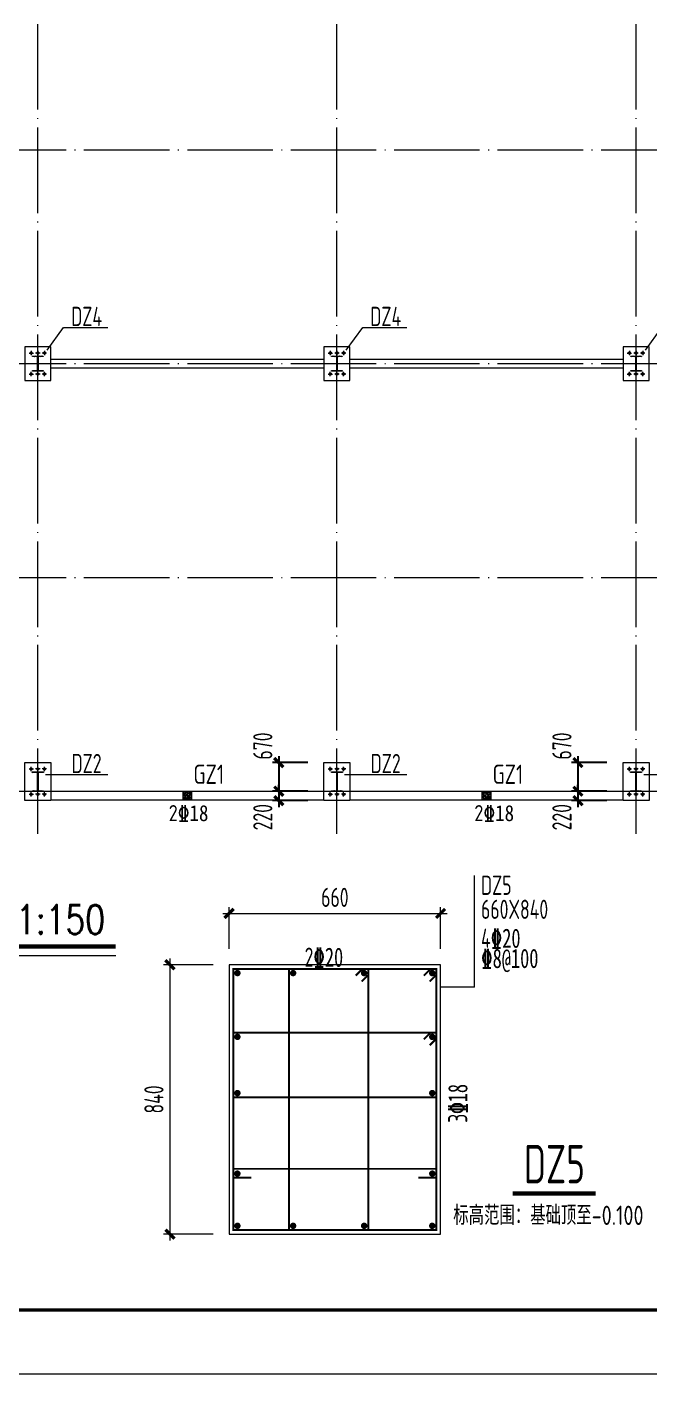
# Model space of a CAD drawing. Header units: millimetres. Extents: x 19781 to 898973, y -947928 to -267362.
# Drawn here: x 228487 to 243047, y -384690 to -353190 of the extents above; entities that cross this region are included whole.
import ezdxf
from ezdxf.enums import TextEntityAlignment as Align

# ---------------------------------------------------------------- set-up
doc = ezdxf.new("R2010")
doc.units = ezdxf.units.MM
doc.header["$LTSCALE"] = 100
doc.linetypes.add('CENTERX2', pattern=[101.599999, 63.5, -12.7, 12.7, -12.7])
doc.linetypes.add('DOTE', pattern=[2.42, 2, -0.2, 0.02, -0.2])
doc.layers.get('0').update_dxf_attribs({"lineweight": 18})
for name, color, linetype, lineweight in [('10', 7, 'Continuous', 18), ('1000', 2, 'Continuous', 18), ('11000', 4, 'Continuous', 18), ('14', 2, 'Continuous', 18), ('BORDER', 7, 'Continuous', 18), ('DIM', 3, 'Continuous', 18), ('DIM_SYMB', 3, 'Continuous', 18), ('DOTE', 1, 'DOTE', 18), ('HATCH', 254, 'Continuous', 18), ('HIDE_BEAMDIMMASS', 2, 'Continuous', 18), ('REIN', 1, 'Continuous', 18), ('S_BEAM', 4, 'Continuous', 18), ('S_BEAMDIMLOCAL', 7, 'Continuous', 18), ('TEXT', 7, 'Continuous', 18), ('图名下划线', 7, 'Continuous', 18), ('数字', 3, 'Continuous', 20), ('柱', 2, 'Continuous', 18), ('楼板负筋文字', 7, 'Continuous', 18), ('轴线', 1, 'CENTERX2', 13), ('钢柱', 4, 'Continuous', 20)]:
    doc.layers.add(name, color=color, linetype=linetype, lineweight=lineweight)
doc.styles.add('hztxt', font='txt.shx', dxfattribs={"width": 0.7, "bigfont": 'hztxt.shx'})
doc.styles.get("Standard").update_dxf_attribs({"font": 'tssdeng.shx', "bigfont": 'hztxt.shx'})
doc.styles.add('TSSD_REIN', font='tssdeng.shx', dxfattribs={"width": 0.7, "bigfont": 'hztxt.shx'})
doc.dimstyles.new('TSSD_100_100', dxfattribs={"dimtxt": 300, "dimasz": 100, "dimexe": 100, "dimexo": 250, "dimgap": 100, "dimtad": 1, "dimdec": 0, "dimzin": 0, "dimdsep": 46, "dimtxsty": 'TSSD_REIN', "dimblk": 'ARCHTICK', "dimcen": 0, "dimdle": 100, "dimclrt": 7, "dimadec": 0, "dimazin": 0, "dimtfac": 1, "dimtdec": 0, "dimtix": 1, "dimtmove": 2, "dimatfit": 3, "dimfxl": 1, "dimtolj": 1, "dimtzin": 0, "dimarcsym": 0})
pattern_1 = [(315, (0, 0), (7.07106781, 7.07106781), []), (315, (0, -2.5), (7.07106781, 7.07106781), [])]
pattern_2 = [(50, (0, 0), (-18.634971, 69.5466595), [7.5, -82.5]), (355, (0, 0), (26.726018, 71.667073), [6, -66]), (100.4514, (5.98, -0.52), (-78.641672, 43.766279), [6.374019, -70.114211]), (46.1842, (0, 20), (-20.948094, 105.948937), [11.25, -123.75]), (96.6356, (8.89, 18.62), (-113.332098, 73.354178), [9.56103, -105.1713]), (351.1842, (0, 20), (93.466195, 97.41186), [9, -99]), (21, (10, 15), (17.4183765, 69.861292), [7.5, -82.5]), (326, (10, 15), (58.119989, 49.724404), [6, -66]), (71.4514, (14.974, 11.645), (-47.563243, 76.40509), [6.374019, -70.114211]), (37.5, (0, 0), (1.2159855, 33.2893854), [0.01, -65.2, 0.01, -67, 0.01, -66.25]), (7.5, (0, 0), (26.3069537, 39.4411712), [0.01, -38.2, 0.01, -63.7, 0.01, -25.25]), (327.5, (-22.3, 0), (53.3822436, -2.2554872), [0.01, -25, 0.01, -78, 0.01, -103.5]), (317.5, (-32.3, 0), (58.318617, 10.010498), [0.01, -32.5, 0.01, -51.8, 0.01, -73.5]), (45, (0, 0), (-35.355339, 35.355339), [])]

# ---------------------------------------------------------------- blocks, each defined once
blk = doc.blocks.new('_ArchTick_0')
at = {"color": 0, "linetype": 'ByBlock'}
blk.add_lwpolyline([(-0.71, -0.71, 0.5, 0.5, 0), (0.71, 0.71, 0.5, 0.5, 0)], format="xyseb", dxfattribs=at)
blk = doc.blocks.new('*X982')
at = {"layer": 'DIM', "color": 0, "lineweight": -2, "ltscale": 100, "transparency": 16777216}
for p, q in [((235062, -370392), (234232, -370392)), ((234382, -370242), (234382, -371212)), ((235062, -371062), (234232, -371062))]:
    blk.add_line(p, q, dxfattribs=at)
at = {"layer": 'DIM', "color": 0, "lineweight": -2, "ltscale": 100, "transparency": 16777216, "xscale": 150, "yscale": 150, "zscale": 150}
for p, rotation in [((234382, -370392), 90), ((234382, -371062), 270)]:
    blk.add_blockref('_ArchTick_0', p, dxfattribs=dict(at, rotation=rotation))
at = {"layer": 'DIM', "color": 7, "ltscale": 100, "transparency": 16777216, "insert": (234007, -370005), "char_height": 450, "width": 2385, "attachment_point": 5, "rotation": 90, "style": 'TSSD_REIN'}
blk.add_mtext('670', dxfattribs=at)
blk = doc.blocks.new('_ARCHTICK')
at = {"color": 0, "linetype": 'ByBlock', "const_width": 0.5}
blk.add_lwpolyline([(-0.5, -0.5), (0.5, 0.5)], dxfattribs=at)
blk = doc.blocks.new('*X983')
at = {"layer": 'DIM', "color": 0, "lineweight": -2, "ltscale": 100, "transparency": 16777216}
for p, q in [((235062, -371062), (234232, -371062)), ((234382, -371062), (234382, -370912)), ((234382, -371062), (234382, -371282)), ((235062, -371282), (234232, -371282)), ((234382, -371282), (234382, -371432))]:
    blk.add_line(p, q, dxfattribs=at)
at = {"layer": 'DIM', "color": 0, "lineweight": -2, "ltscale": 100, "transparency": 16777216, "xscale": 150, "yscale": 150, "zscale": 150}
for p, rotation in [((234382, -371062), 270), ((234382, -371282), 90)]:
    blk.add_blockref('_ArchTick_0', p, dxfattribs=dict(at, rotation=rotation))
at = {"layer": 'DIM', "color": 7, "ltscale": 100, "transparency": 16777216, "insert": (234007, -371669), "char_height": 450, "width": 2430, "attachment_point": 5, "rotation": 90, "style": 'TSSD_REIN'}
blk.add_mtext('220', dxfattribs=at)
blk = doc.blocks.new('*X986')
at = {"layer": 'DIM', "color": 0, "lineweight": -2, "ltscale": 100, "transparency": 16777216}
for p, q in [((242062, -370392), (241232, -370392)), ((241382, -370242), (241382, -371212)), ((242062, -371062), (241232, -371062))]:
    blk.add_line(p, q, dxfattribs=at)
at = {"layer": 'DIM', "color": 0, "lineweight": -2, "ltscale": 100, "transparency": 16777216, "xscale": 150, "yscale": 150, "zscale": 150}
for p, rotation in [((241382, -370392), 90), ((241382, -371062), 270)]:
    blk.add_blockref('_ArchTick_0', p, dxfattribs=dict(at, rotation=rotation))
at = {"layer": 'DIM', "color": 7, "ltscale": 100, "transparency": 16777216, "insert": (241007, -370005), "char_height": 450, "width": 2385, "attachment_point": 5, "rotation": 90, "style": 'TSSD_REIN'}
blk.add_mtext('670', dxfattribs=at)
blk = doc.blocks.new('*X987')
at = {"layer": 'DIM', "color": 0, "lineweight": -2, "ltscale": 100, "transparency": 16777216}
for p, q in [((242062, -371062), (241232, -371062)), ((241382, -371062), (241382, -370912)), ((241382, -371062), (241382, -371282)), ((242062, -371282), (241232, -371282)), ((241382, -371282), (241382, -371432))]:
    blk.add_line(p, q, dxfattribs=at)
at = {"layer": 'DIM', "color": 0, "lineweight": -2, "ltscale": 100, "transparency": 16777216, "xscale": 150, "yscale": 150, "zscale": 150}
for p, rotation in [((241382, -371062), 270), ((241382, -371282), 90)]:
    blk.add_blockref('_ArchTick_0', p, dxfattribs=dict(at, rotation=rotation))
at = {"layer": 'DIM', "color": 7, "ltscale": 100, "transparency": 16777216, "insert": (241007, -371669), "char_height": 450, "width": 2430, "attachment_point": 5, "rotation": 90, "style": 'TSSD_REIN'}
blk.add_mtext('220', dxfattribs=at)
blk = doc.blocks.new('*X1397')
at = {"layer": 'DIM', "color": 0, "lineweight": -2, "ltscale": 100, "transparency": 16777216}
for p, q in [((1038, 5940), (265, 5940)), ((365, 6040), (365, 1640)), ((1038, 1740), (265, 1740))]:
    blk.add_line(p, q, dxfattribs=at)
at = {"layer": 'DIM', "color": 0, "lineweight": -2, "ltscale": 100, "transparency": 16777216, "xscale": 100, "yscale": 100, "zscale": 100}
for p, rotation in [((365, 5940), 90), ((365, 1740), 270)]:
    blk.add_blockref('_ArchTick_0', p, dxfattribs=dict(at, rotation=rotation))
at = {"layer": 'DIM', "color": 7, "ltscale": 100, "transparency": 16777216, "insert": (115, 3840), "char_height": 300, "width": 1620, "attachment_point": 5, "rotation": 90, "style": 'TSSD_REIN'}
blk.add_mtext('840', dxfattribs=at)
blk = doc.blocks.new('*X1398')
at = {"layer": 'DIM', "color": 0, "lineweight": -2, "ltscale": 100, "transparency": 16777216}
for p, q in [((1188, 6740), (4688, 6740)), ((1288, 6190), (1288, 6840)), ((4588, 6190), (4588, 6840))]:
    blk.add_line(p, q, dxfattribs=at)
at = {"layer": 'DIM', "color": 0, "lineweight": -2, "ltscale": 100, "transparency": 16777216, "xscale": 100, "yscale": 100, "zscale": 100, "rotation": 180}
blk.add_blockref('_ArchTick_0', (1288, 6740), dxfattribs=at)
at = {"layer": 'DIM', "color": 0, "lineweight": -2, "ltscale": 100, "transparency": 16777216, "xscale": 100, "yscale": 100, "zscale": 100}
blk.add_blockref('_ArchTick_0', (4588, 6740), dxfattribs=at)
at = {"layer": 'DIM', "color": 7, "ltscale": 100, "transparency": 16777216, "insert": (2938, 6990), "char_height": 300, "width": 1590, "attachment_point": 5, "style": 'TSSD_REIN'}
blk.add_mtext('660', dxfattribs=at)
blk = doc.blocks.new('A$C5EE91D2E')
at = {"layer": '1000', "ltscale": 100}
blk.add_lwpolyline([(4587.9, 5940), (1287.9, 5940), (1287.9, 1740), (4587.9, 1740)], close=True, dxfattribs=at)
at = {"layer": 'REIN', "ltscale": 100}
for points in [[(4522.9, 5875, 30, 30, 0), (1352.9, 5875, 30, 30, 0), (1352.9, 1805, 30, 30, 0), (4522.9, 1805, 30, 30, 0)], [(3459.9, 5875, 30, 30, 0), (2221.9, 5875, 30, 30, 0), (2221.9, 1805, 30, 30, 0), (3459.9, 1805, 30, 30, 0)], [(1392.9, 5810, 50, 50, 1), (1442.9, 5810, 50, 50, 1)], [(2261.9, 5810, 50, 50, 1), (2311.9, 5810, 50, 50, 1)], [(3369.9, 5810, 50, 50, 1), (3419.9, 5810, 50, 50, 1)], [(4432.9, 5810, 50, 50, 1), (4482.9, 5810, 50, 50, 1)], [(4522.9, 4881, 30, 30, 0), (1352.9, 4881, 30, 30, 0), (1352.9, 3874, 30, 30, 0), (4522.9, 3874, 30, 30, 0)], [(1392.9, 4816, 50, 50, 1), (1442.9, 4816, 50, 50, 1)], [(4432.9, 4816, 50, 50, 1), (4482.9, 4816, 50, 50, 1)], [(1392.9, 3939, 50, 50, 1), (1442.9, 3939, 50, 50, 1)], [(4432.9, 3939, 50, 50, 1), (4482.9, 3939, 50, 50, 1)], [(1392.9, 2684, 50, 50, 1), (1442.9, 2684, 50, 50, 1)], [(4432.9, 2684, 50, 50, 1), (4482.9, 2684, 50, 50, 1)], [(1392.9, 1870, 50, 50, 1), (1442.9, 1870, 50, 50, 1)], [(2261.9, 1870, 50, 50, 1), (2311.9, 1870, 50, 50, 1)], [(3369.9, 1870, 50, 50, 1), (3419.9, 1870, 50, 50, 1)], [(4432.9, 1870, 50, 50, 1), (4482.9, 1870, 50, 50, 1)]]:
    blk.add_lwpolyline(points, format="xyseb", close=True, dxfattribs=at)
for points in [[(3264.1, 5771.1, 30, 30, 0), (3368.1, 5875, 30, 30, 0)], [(4327.1, 5771.1, 30, 30, 0), (4431.1, 5875, 30, 30, 0)], [(3459.9, 5783.1, 30, 30, 0), (3356.1, 5679.2, 30, 30, 0)], [(4522.9, 5783.1, 30, 30, 0), (4419.1, 5679.2, 30, 30, 0)], [(4327.1, 4777.1, 30, 30, 0), (4431.1, 4881, 30, 30, 0)], [(4522.9, 4789.1, 30, 30, 0), (4419.1, 4685.2, 30, 30, 0)], [(1352.9, 2758, 30, 30, 0), (4522.9, 2758, 30, 30, 0)], [(1352.9, 2619, 30, 30, 0), (1636.9, 2619, 30, 30, 0)], [(4522.9, 2619, 30, 30, 0), (4238.9, 2619, 30, 30, 0)]]:
    blk.add_lwpolyline(points, format="xyseb", dxfattribs=at)
at = {"layer": 'TEXT', "lineweight": 9}
for q in [(5118.9, 7329), (4587.9, 5589)]:
    blk.add_line((5118.9, 5589), q, dxfattribs=at)
at = {"layer": '图名下划线'}
blk.add_lwpolyline([(5711.9, 2375.1, 70.1, 70.1, 0), (7007.9, 2375.1, 70.1, 70.1, 0)], format="xyseb", dxfattribs=at)
at = {"layer": 'TEXT', "lineweight": 9, "style": 'TSSD_REIN'}
for s, width, p in [('DZ5', 0.7, (5218.9, 7029)), ('660X840', 0.7, (5218.9, 6654)), ('标高范围：基础顶至-0.100', 0.8, (4785.5, 1884))]:
    blk.add_text(s, height=300, dxfattribs=dict(at, width=width)).set_placement(p)
at = {"layer": 'TEXT', "lineweight": 9, "char_height": 300, "attachment_point": 7, "style": 'TSSD_REIN'}
for s, insert, width in [('4{\\fsimsun|b0|i0|c0|p253;\x8420}', (5218.9, 6199), 831.5), ('2{\\fsimsun|b0|i0|c0|p253;\x8420}', (2465.9, 5903), 831.5), ('{\\fsimsun|b0|i0|c0|p253;\x848@100}', (5220.1, 5824), 1369.75)]:
    blk.add_mtext(s, dxfattribs=dict(at, insert=insert, width=width))
at = {"layer": 'TEXT', "lineweight": 9, "insert": (5009.9, 3475), "char_height": 300, "width": 741.5, "attachment_point": 7, "rotation": 90, "style": 'TSSD_REIN'}
blk.add_mtext('3{\\fsimsun|b0|i0|c0|p253;\x8418}', dxfattribs=at)
at = {"layer": '楼板负筋文字', "style": 'TSSD_REIN', "width": 0.7}
blk.add_text('DZ5', height=600, dxfattribs=at).set_placement((5886.6, 2532.3))
at = {"layer": 'DIM', "ltscale": 100}
dim = blk.add_linear_dim(base=(4587.9, 6740), p1=(1287.9, 5940), p2=(4587.9, 5940), text='660', dimstyle='TSSD_100_100', override={"dimsah": 1}, dxfattribs=at)
dim.commit()
dim.dimension.update_dxf_attribs({"geometry": '*X1398', "text_midpoint": (2937.9, 6990)})
dim = blk.add_linear_dim(base=(365.4, 1740), p1=(1287.9, 5940), p2=(1287.9, 1740), angle=270, text='840', dimstyle='TSSD_100_100', override={"dimsah": 1}, dxfattribs=at)
dim.commit()
dim.dimension.update_dxf_attribs({"geometry": '*X1397', "text_midpoint": (115.4, 3840)})

msp = doc.modelspace()

# ---------------------------------------------------------------- hatches: boundary and pattern name
h = msp.add_hatch(color=256)
edge = h.paths.add_edge_path(flags=0)
edge.add_arc((228587, -360817), 26, 0, 360)
h = msp.add_hatch(color=256)
edge = h.paths.add_edge_path(flags=0)
edge.add_arc((228742, -360817), 26, 0, 360)
h = msp.add_hatch(color=256)
edge = h.paths.add_edge_path(flags=0)
edge.add_arc((228897, -360817), 26, 0, 360)
h = msp.add_hatch(color=256)
edge = h.paths.add_edge_path(flags=0)
edge.add_arc((235587, -360817), 26, 0, 360)
h = msp.add_hatch(color=256)
edge = h.paths.add_edge_path(flags=0)
edge.add_arc((235742, -360817), 26, 0, 360)
h = msp.add_hatch(color=256)
edge = h.paths.add_edge_path(flags=0)
edge.add_arc((235897, -360817), 26, 0, 360)
h = msp.add_hatch(color=256)
edge = h.paths.add_edge_path(flags=0)
edge.add_arc((242587, -360817), 26, 0, 360)
h = msp.add_hatch(color=256)
edge = h.paths.add_edge_path(flags=0)
edge.add_arc((242742, -360817), 26, 0, 360)
h = msp.add_hatch(color=256)
edge = h.paths.add_edge_path(flags=0)
edge.add_arc((242897, -360817), 26, 0, 360)
h = msp.add_hatch(color=256)
edge = h.paths.add_edge_path(flags=0)
edge.add_arc((228587, -361307), 26, 0, 360)
h = msp.add_hatch(color=256)
edge = h.paths.add_edge_path(flags=0)
edge.add_arc((228742, -361307), 26, 0, 360)
h = msp.add_hatch(color=256)
edge = h.paths.add_edge_path(flags=0)
edge.add_arc((228897, -361307), 26, 0, 360)
h = msp.add_hatch(color=256)
edge = h.paths.add_edge_path(flags=0)
edge.add_arc((235587, -361307), 26, 0, 360)
h = msp.add_hatch(color=256)
edge = h.paths.add_edge_path(flags=0)
edge.add_arc((235742, -361307), 26, 0, 360)
h = msp.add_hatch(color=256)
edge = h.paths.add_edge_path(flags=0)
edge.add_arc((235897, -361307), 26, 0, 360)
h = msp.add_hatch(color=256)
edge = h.paths.add_edge_path(flags=0)
edge.add_arc((242587, -361307), 26, 0, 360)
h = msp.add_hatch(color=256)
edge = h.paths.add_edge_path(flags=0)
edge.add_arc((242742, -361307), 26, 0, 360)
h = msp.add_hatch(color=256)
edge = h.paths.add_edge_path(flags=0)
edge.add_arc((242897, -361307), 26, 0, 360)
h = msp.add_hatch(color=256)
edge = h.paths.add_edge_path(flags=0)
edge.add_arc((228587, -370542), 26, 0, 360)
h = msp.add_hatch(color=256)
edge = h.paths.add_edge_path(flags=0)
edge.add_arc((228742, -370542), 26, 0, 360)
h = msp.add_hatch(color=256)
edge = h.paths.add_edge_path(flags=0)
edge.add_arc((228897, -370542), 26, 0, 360)
h = msp.add_hatch(color=256)
edge = h.paths.add_edge_path(flags=0)
edge.add_arc((235587, -370542), 26, 0, 360)
h = msp.add_hatch(color=256)
edge = h.paths.add_edge_path(flags=0)
edge.add_arc((235742, -370542), 26, 0, 360)
h = msp.add_hatch(color=256)
edge = h.paths.add_edge_path(flags=0)
edge.add_arc((235897, -370542), 26, 0, 360)
h = msp.add_hatch(color=256)
edge = h.paths.add_edge_path(flags=0)
edge.add_arc((242587, -370542), 26, 0, 360)
h = msp.add_hatch(color=256)
edge = h.paths.add_edge_path(flags=0)
edge.add_arc((242742, -370542), 26, 0, 360)
h = msp.add_hatch(color=256)
edge = h.paths.add_edge_path(flags=0)
edge.add_arc((242897, -370542), 26, 0, 360)
h = msp.add_hatch(color=256)
edge = h.paths.add_edge_path(flags=0)
edge.add_arc((228587, -371132), 26, 0, 360)
h = msp.add_hatch(color=256)
edge = h.paths.add_edge_path(flags=0)
edge.add_arc((228742, -371132), 26, 0, 360)
h = msp.add_hatch(color=256)
edge = h.paths.add_edge_path(flags=0)
edge.add_arc((228897, -371132), 26, 0, 360)
h = msp.add_hatch(color=256)
edge = h.paths.add_edge_path(flags=0)
edge.add_arc((235587, -371132), 26, 0, 360)
h = msp.add_hatch(color=256)
edge = h.paths.add_edge_path(flags=0)
edge.add_arc((235742, -371132), 26, 0, 360)
h = msp.add_hatch(color=256)
edge = h.paths.add_edge_path(flags=0)
edge.add_arc((235897, -371132), 26, 0, 360)
h = msp.add_hatch(color=256)
edge = h.paths.add_edge_path(flags=0)
edge.add_arc((242587, -371132), 26, 0, 360)
h = msp.add_hatch(color=256)
edge = h.paths.add_edge_path(flags=0)
edge.add_arc((242742, -371132), 26, 0, 360)
h = msp.add_hatch(color=256)
edge = h.paths.add_edge_path(flags=0)
edge.add_arc((242897, -371132), 26, 0, 360)
at = {"layer": '10', "ltscale": 100}
h = msp.add_hatch(dxfattribs=at)
h.set_pattern_fill('金属', color=256, style=0, pattern_type=0)
h.set_pattern_definition(pattern_1)
h.paths.add_polyline_path([(228746, -361227), (228867, -361227), (228867, -361237), (228617, -361237), (228617, -361227), (228738, -361227), (228738, -360897), (228617, -360897), (228617, -360887), (228867, -360887), (228867, -360897), (228746, -360897)], flags=0)
h = msp.add_hatch(dxfattribs=at)
h.set_pattern_fill('金属', color=256, style=0, pattern_type=0)
h.set_pattern_definition(pattern_1)
h.paths.add_polyline_path([(235746, -361227), (235867, -361227), (235867, -361237), (235617, -361237), (235617, -361227), (235738, -361227), (235738, -360897), (235617, -360897), (235617, -360887), (235867, -360887), (235867, -360897), (235746, -360897)], flags=0)
h = msp.add_hatch(dxfattribs=at)
h.set_pattern_fill('金属', color=256, style=0, pattern_type=0)
h.set_pattern_definition(pattern_1)
h.paths.add_polyline_path([(242746, -361227), (242867, -361227), (242867, -361237), (242617, -361237), (242617, -361227), (242738, -361227), (242738, -360897), (242617, -360897), (242617, -360887), (242867, -360887), (242867, -360897), (242746, -360897)], flags=0)
h = msp.add_hatch(dxfattribs=at)
h.set_pattern_fill('金属', color=256, style=0, pattern_type=0)
h.set_pattern_definition(pattern_1)
h.paths.add_polyline_path([(228746, -371050), (228872, -371050), (228872, -371062), (228612, -371062), (228612, -371050), (228738, -371050), (228738, -370624), (228612, -370624), (228612, -370612), (228872, -370612), (228872, -370624), (228746, -370624)], flags=0)
h = msp.add_hatch(dxfattribs=at)
h.set_pattern_fill('金属', color=256, style=0, pattern_type=0)
h.set_pattern_definition(pattern_1)
h.paths.add_polyline_path([(235746, -371050), (235872, -371050), (235872, -371062), (235612, -371062), (235612, -371050), (235738, -371050), (235738, -370624), (235612, -370624), (235612, -370612), (235872, -370612), (235872, -370624), (235746, -370624)], flags=0)
h = msp.add_hatch(dxfattribs=at)
h.set_pattern_fill('金属', color=256, style=0, pattern_type=0)
h.set_pattern_definition(pattern_1)
h.paths.add_polyline_path([(242746, -371050), (242872, -371050), (242872, -371062), (242612, -371062), (242612, -371050), (242738, -371050), (242738, -370624), (242612, -370624), (242612, -370612), (242872, -370612), (242872, -370624), (242746, -370624)], flags=0)
at = {"layer": 'HATCH', "ltscale": 100}
h = msp.add_hatch(dxfattribs=at)
h.set_pattern_fill('ARMORED', color=256, style=0, pattern_type=0)
h.set_pattern_definition(pattern_2)
h.paths.add_polyline_path([(232342, -371062), (232342, -371262), (232142, -371262), (232142, -371062)], flags=0)
h = msp.add_hatch(dxfattribs=at)
h.set_pattern_fill('ARMORED', color=256, style=0, pattern_type=0)
h.set_pattern_definition(pattern_2)
h.paths.add_polyline_path([(239342, -371062), (239342, -371262), (239142, -371262), (239142, -371062)], flags=0)

# ---------------------------------------------------------------- linework, layer by layer
at = {"layer": '1000', "ltscale": 100}
for points in [[(228437, -360667), (228437, -361457), (229047, -361457), (229047, -360667)], [(235437, -360667), (235437, -361457), (236047, -361457), (236047, -360667)], [(242437, -360667), (242437, -361457), (243047, -361457), (243047, -360667)], [(229047, -371282), (228437, -371282), (228437, -370392), (229047, -370392)], [(236047, -371282), (235437, -371282), (235437, -370392), (236047, -370392)], [(243047, -371282), (242437, -371282), (242437, -370392), (243047, -370392)]]:
    msp.add_lwpolyline(points, close=True, dxfattribs=at)
at = {"layer": '11000'}
for centre in [(228587, -360817), (228742, -360817), (228897, -360817), (235587, -360817), (235742, -360817), (235897, -360817), (242587, -360817), (242742, -360817), (242897, -360817), (228587, -361307), (228742, -361307), (228897, -361307), (235587, -361307), (235742, -361307), (235897, -361307), (242587, -361307), (242742, -361307), (242897, -361307), (228587, -370542), (228742, -370542), (228897, -370542), (235587, -370542), (235742, -370542), (235897, -370542), (242587, -370542), (242742, -370542), (242897, -370542), (228587, -371132), (228742, -371132), (228897, -371132), (235587, -371132), (235742, -371132), (235897, -371132), (242587, -371132), (242742, -371132), (242897, -371132)]:
    msp.add_circle(centre, 26, dxfattribs=at)
at = {"layer": 'BORDER'}
msp.add_lwpolyline([(157416.79, -384690.47), (157416.79, -321690.47), (291066.79, -321690.47), (291066.79, -384690.47)], close=True, dxfattribs=at)
msp.add_lwpolyline([(161166.79, -383190.47, 75, 75, 0), (161166.79, -323190.47, 75, 75, 0), (289566.79, -323190.47, 75, 75, 0), (289566.79, -383190.47, 75, 75, 0)], format="xyseb", close=True, dxfattribs=at)
at = {"layer": 'DIM_SYMB'}
msp.add_lwpolyline([(211680.02, -374691.34, 105, 105, 0), (230566.29, -374691.34, 105, 105, 0)], format="xyseb", dxfattribs=at)
msp.add_lwpolyline([(211680.02, -374901.34), (230566.29, -374901.34)], dxfattribs=at)
at = {"layer": 'DOTE', "linetype": 'DOTE', "ltscale": 10}
for p, q in [((228742, -372062), (228742, -330062)), ((235742, -372062), (235742, -330062)), ((242742, -372062), (242742, -330062)), ((171742, -356062), (271742, -356062)), ((171742, -361062), (271742, -361062)), ((171742, -366062), (271742, -366062)), ((171742, -371062), (271742, -371062))]:
    msp.add_line(p, q, dxfattribs=at)
at = {"layer": 'S_BEAM'}
for p, q in [((229047.01, -360962), (235437.01, -360962)), ((236047.01, -360962), (242437.01, -360962)), ((229047.01, -361162), (235437.01, -361162)), ((236047.01, -361162), (242437.01, -361162)), ((229047.01, -371062), (235437.01, -371062)), ((236047.01, -371062), (242437.01, -371062)), ((229047.01, -371262), (235437.01, -371262)), ((236047.01, -371262), (242437.01, -371262))]:
    msp.add_line(p, q, dxfattribs=at)
at = {"layer": '数字', "ltscale": 100}
for p, q in [((228960, -360746), (229344.43, -360216.58)), ((229344.43, -360216.58), (230380, -360216.58)), ((235960, -360746), (236344.43, -360216.58)), ((236344.43, -360216.58), (237380, -360216.58)), ((242960, -360746), (243344.43, -360216.58)), ((228922.43, -370670.58), (230378, -370670.58)), ((235922.43, -370670.58), (237378, -370670.58)), ((242922.43, -370670.58), (244378, -370670.58))]:
    msp.add_line(p, q, dxfattribs=at)
at = {"layer": '柱'}
for points in [[(232342, -371062), (232342, -371262), (232142, -371262), (232142, -371062)], [(239342, -371062), (239342, -371262), (239142, -371262), (239142, -371062)]]:
    msp.add_lwpolyline(points, close=True, dxfattribs=at)
at = {"layer": '轴线'}
for p, q in [((228536, -360817), (228638, -360817)), ((228587, -360766), (228587, -360868)), ((228793, -360817), (228691, -360817)), ((228742, -360766), (228742, -360868)), ((228948, -360817), (228846, -360817)), ((228897, -360766), (228897, -360868)), ((235536, -360817), (235638, -360817)), ((235587, -360766), (235587, -360868)), ((235793, -360817), (235691, -360817)), ((235742, -360766), (235742, -360868)), ((235948, -360817), (235846, -360817)), ((235897, -360766), (235897, -360868)), ((242536, -360817), (242638, -360817)), ((242587, -360766), (242587, -360868)), ((242793, -360817), (242691, -360817)), ((242742, -360766), (242742, -360868)), ((242948, -360817), (242846, -360817)), ((242897, -360766), (242897, -360868)), ((228587, -361358), (228587, -361256)), ((228742, -361358), (228742, -361256)), ((228897, -361358), (228897, -361256)), ((235587, -361358), (235587, -361256)), ((235742, -361358), (235742, -361256)), ((235897, -361358), (235897, -361256)), ((242587, -361358), (242587, -361256)), ((242742, -361358), (242742, -361256)), ((242897, -361358), (242897, -361256)), ((228536, -361307), (228638, -361307)), ((228793, -361307), (228691, -361307)), ((228948, -361307), (228846, -361307)), ((235536, -361307), (235638, -361307)), ((235793, -361307), (235691, -361307)), ((235948, -361307), (235846, -361307)), ((242536, -361307), (242638, -361307)), ((242793, -361307), (242691, -361307)), ((242948, -361307), (242846, -361307)), ((228536, -370542), (228638, -370542)), ((228587, -370593), (228587, -370491)), ((228793, -370542), (228691, -370542)), ((228742, -370593), (228742, -370491)), ((228948, -370542), (228846, -370542)), ((228897, -370593), (228897, -370491)), ((235536, -370542), (235638, -370542)), ((235587, -370593), (235587, -370491)), ((235793, -370542), (235691, -370542)), ((235742, -370593), (235742, -370491)), ((235948, -370542), (235846, -370542)), ((235897, -370593), (235897, -370491)), ((242536, -370542), (242638, -370542)), ((242587, -370593), (242587, -370491)), ((242793, -370542), (242691, -370542)), ((242742, -370593), (242742, -370491)), ((242948, -370542), (242846, -370542)), ((242897, -370593), (242897, -370491)), ((228536, -371132), (228638, -371132)), ((228587, -371183), (228587, -371081)), ((228793, -371132), (228691, -371132)), ((228742, -371183), (228742, -371081)), ((228948, -371132), (228846, -371132)), ((228897, -371183), (228897, -371081)), ((235536, -371132), (235638, -371132)), ((235587, -371183), (235587, -371081)), ((235793, -371132), (235691, -371132)), ((235742, -371183), (235742, -371081)), ((235948, -371132), (235846, -371132)), ((235897, -371183), (235897, -371081)), ((242536, -371132), (242638, -371132)), ((242587, -371183), (242587, -371081)), ((242793, -371132), (242691, -371132)), ((242742, -371183), (242742, -371081)), ((242948, -371132), (242846, -371132)), ((242897, -371183), (242897, -371081))]:
    msp.add_line(p, q, dxfattribs=at)
at = {"layer": '钢柱', "ltscale": 100}
for points in [[(228746, -361227), (228867, -361227), (228867, -361237), (228617, -361237), (228617, -361227), (228738, -361227), (228738, -360897), (228617, -360897), (228617, -360887), (228867, -360887), (228867, -360897), (228746, -360897)], [(235746, -361227), (235867, -361227), (235867, -361237), (235617, -361237), (235617, -361227), (235738, -361227), (235738, -360897), (235617, -360897), (235617, -360887), (235867, -360887), (235867, -360897), (235746, -360897)], [(242746, -361227), (242867, -361227), (242867, -361237), (242617, -361237), (242617, -361227), (242738, -361227), (242738, -360897), (242617, -360897), (242617, -360887), (242867, -360887), (242867, -360897), (242746, -360897)], [(228746, -371050), (228872, -371050), (228872, -371062), (228612, -371062), (228612, -371050), (228738, -371050), (228738, -370624), (228612, -370624), (228612, -370612), (228872, -370612), (228872, -370624), (228746, -370624)], [(235746, -371050), (235872, -371050), (235872, -371062), (235612, -371062), (235612, -371050), (235738, -371050), (235738, -370624), (235612, -370624), (235612, -370612), (235872, -370612), (235872, -370624), (235746, -370624)], [(242746, -371050), (242872, -371050), (242872, -371062), (242612, -371062), (242612, -371050), (242738, -371050), (242738, -370624), (242612, -370624), (242612, -370612), (242872, -370612), (242872, -370624), (242746, -370624)]]:
    msp.add_lwpolyline(points, close=True, dxfattribs=at)

# ---------------------------------------------------------------- block references
at = {"layer": '14', "ltscale": 100, "xscale": 1.5, "yscale": 1.5, "zscale": 1.5}
msp.add_blockref('A$C5EE91D2E', (231286, -384029.5), dxfattribs=at)

# ---------------------------------------------------------------- texts
at = {"style": 'hztxt', "width": 0.8}
msp.add_text('1:150', height=675, dxfattribs=at).set_placement((228230.81, -374400.65))
at = {"layer": 'HIDE_BEAMDIMMASS', "width": 0.779817}
for p in [(232384, -370890), (239384, -370890)]:
    msp.add_text('GZ1', height=450, dxfattribs=at).set_placement(p)
at = {"layer": 'S_BEAMDIMLOCAL', "char_height": 375, "width": 1177.8329, "attachment_point": 7}
for insert in [(231804.94, -371767), (238957.94, -371767)]:
    msp.add_mtext('{\\W0.863333;2\\fsimsun|b0|i0|c0|p253;\x8418}', dxfattribs=dict(at, insert=insert))
at = {"layer": '数字', "ltscale": 100, "style": 'TSSD_REIN', "width": 0.7}
for s, p in [('DZ4', (229884.36, -359959.88)), ('DZ4', (236884.36, -359959.88)), ('DZ2', (229882.36, -370413.88)), ('DZ2', (236882.36, -370413.88))]:
    msp.add_text(s, height=450, dxfattribs=at).set_placement(p, align=Align.MIDDLE_CENTER)

# ---------------------------------------------------------------- dimensions: what is measured, and where the dimension line sits
at = {"layer": 'DIM', "ltscale": 100}
for base, p1, p2, picture, middle in [((234381.68, -371062), (235437, -370392), (235437, -371062), '*X982', (234006.68, -370004.88)), ((241381.68, -371062), (242437, -370392), (242437, -371062), '*X986', (241006.68, -370004.88)), ((234381.68, -371282), (235437, -371062), (235437, -371282), '*X983', (234006.68, -371669.11)), ((241381.68, -371282), (242437, -371062), (242437, -371282), '*X987', (241006.68, -371669.11))]:
    dim = msp.add_linear_dim(base=base, p1=p1, p2=p2, angle=270, dimstyle='TSSD_100_100', override={"dimscale": 1.5, "dimsah": 1, "dimtzin": 0}, dxfattribs=at)
    dim.commit()
    dim.dimension.update_dxf_attribs({"geometry": picture, "text_midpoint": middle, "dimtype": 160})

doc.saveas('drawing.dxf')
